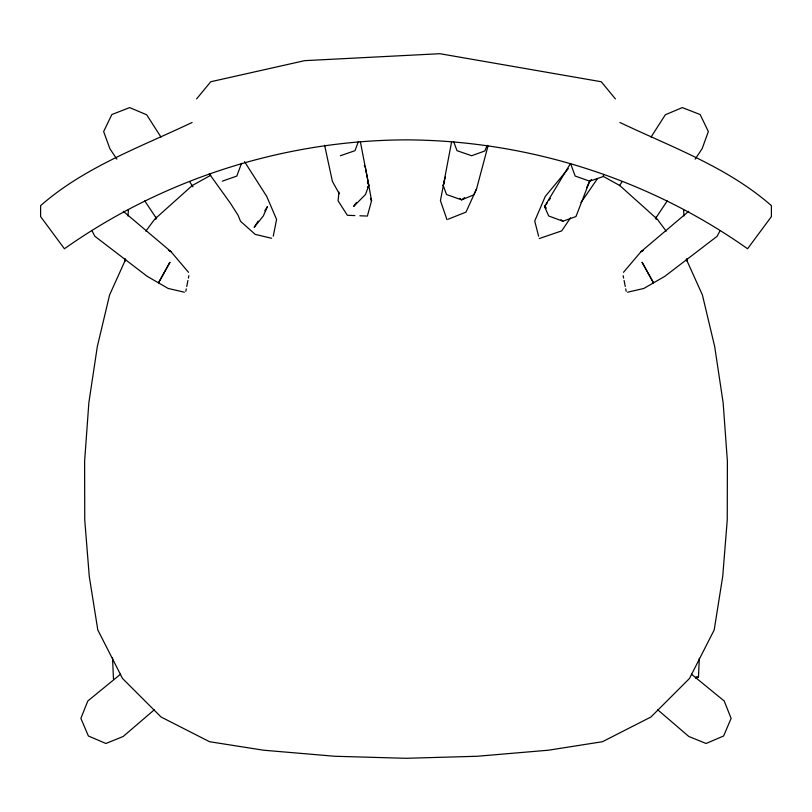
<?xml version="1.0" encoding="UTF-8"?>
<svg xmlns="http://www.w3.org/2000/svg" width="812" height="812" viewBox="0 0 812 812"><rect width="100%" height="100%" fill="white"/><g stroke="black" fill="none" stroke-linecap="round" stroke-linejoin="round"><path stroke-width="1.22" d="M656.228 219.27L656.248 216.743M695.59 678.121L698.442 677.117L699.335 658.319M124.957 261.261L125.129 258.744M127.991 215.992L128.418 209.699M338.969 192.109L338.056 200.757L347.363 215.302L354.874 215.586M451.634 141.694L440.439 200.686L446.986 219.666M185.816 291.285L186.283 288.879M186.75 286.484L187.917 280.475M188.384 278.08L188.851 275.674M273.248 236.18L276.587 219.443L266.762 196.474L244.544 161.669M488.012 145.977L476.593 188.77L473.893 194.819L461.663 199.853L446.509 194.525L443.19 185.451L445.362 176.996M241.479 163.415L236.82 176.062L222.305 181.177M358.386 141.491L355.006 150.667L340.36 155.742M603.844 174.387L602.971 176.64L589.695 181.177L575.17 176.062L570.521 163.415L544.547 206.603L548.699 215.972L562.909 221.229L575.962 216.54L589.695 181.177L591.451 179.462M487.139 145.318L484.886 150.951L471.64 155.742L456.994 150.667L453.614 141.491M443.19 185.451L444.611 181.959M125.687 259.292L109.61 294.898L97.328 346.511L88.863 402.691L84.61 461.277L84.752 520.015L89.269 576.398L97.795 629.939L122.521 678.477L161.04 716.986L209.567 741.721L263.555 750.207L334.777 756.266L406 758.296L477.223 756.266L548.445 750.207L602.433 741.721L650.96 716.986L689.479 678.477L714.205 629.939L722.721 576.398L727.247 520.015L727.39 461.277L723.137 402.691L714.672 346.511L702.39 294.898L686.313 259.292M476.593 188.77L465.997 212.105L448.102 219.23M586.538 187.785L589.695 181.177M719.828 231.146L717.108 236.302L664.876 276.293L643.845 288.453L627.574 292.218M651.051 137.055L665.312 114.786L682.324 107.59L700.157 114.543L708.358 131.564L702.126 148.697L695.153 159.132M258.145 221.128L254.156 227.36L263.301 215.972L267.452 206.603L264.793 210.755M667.261 200.889L655.406 218.641M570.552 217.829L561.711 230.882L539.229 238.576M580.996 202.543L597.439 178.701M619.394 185.674L622.286 181.502M547.45 202.482L544.547 206.603L546.476 208.146M548.902 200.412L550.353 198.351M356.509 202.462L353.616 206.461L365.491 194.525L368.81 185.451L365.39 167.526L364.294 165.272M367.359 187.45L368.81 185.451L360.366 141.694M145.835 231.166L154.656 219.24L192.251 185.522L210.795 175.25M196.585 98.912L210.765 81.738L304.632 60.656L439.911 53.704L601.235 81.738L615.415 98.912M568.258 168.642L545.238 196.474L534.722 221.047L538.63 236.241M623.474 272.335L641.003 251.659L688.698 211.303M154.27 709.82L123.17 736.494L105.905 743.487L88.386 735.987L80.885 718.387L87.797 701L120.531 674.224M464.647 197.631L461.663 199.853L459.714 198.331M643.094 250.4L641.003 251.659L643.206 250.451M192.089 122.49C140.141 147.165 84.336 167.231 40.6 205.649L40.6 216.601L64.422 248.766C163.73 178.579 284.433 140.354 406 139.867C527.567 140.354 648.27 178.579 747.578 248.766L771.4 216.601L771.4 205.649C727.664 167.231 671.859 147.165 619.911 122.49M359.878 215.779L367.379 216.063L371.561 200.686L368.81 185.451L367.389 181.959M696.006 676.853L698.442 677.117M184.415 292.218L168.155 288.453L147.124 276.293L94.892 236.302L92.172 231.146M271.594 238.292L255.191 234.374L240.545 221.29L238.068 215.251L230.324 203.122L209.283 173.819M168.784 250.451L170.997 251.659L188.526 272.335M603.387 176.458L619.749 185.522L657.344 219.24L666.165 231.166M168.896 250.4L170.997 251.659L123.302 211.303M560.98 219.687L562.909 221.229M691.469 674.224L724.202 701L731.115 718.387L723.614 735.987L706.095 743.487L688.83 736.494L657.73 709.82M116.847 159.132L109.874 148.697L103.642 131.564L111.843 114.543L129.676 107.59L146.688 114.786L160.949 137.055M144.739 200.889L156.594 218.641M189.531 181.553L192.982 186.811M339.274 193.774L332.392 181.37L324.617 145.257M370.414 198.463L371.561 200.686L370.597 198.351M623.139 275.674L623.616 278.08M624.083 280.475L625.25 286.484M625.717 288.879L626.184 291.285M683.582 209.699L684.008 215.992M686.871 258.744L687.043 261.261M112.513 657.649L113.487 679.177M155.752 216.743L155.772 219.27M169.891 262.347L158.573 282.718L169.891 262.347M653.416 282.718L642.109 262.347L653.416 282.718"/></g></svg>
